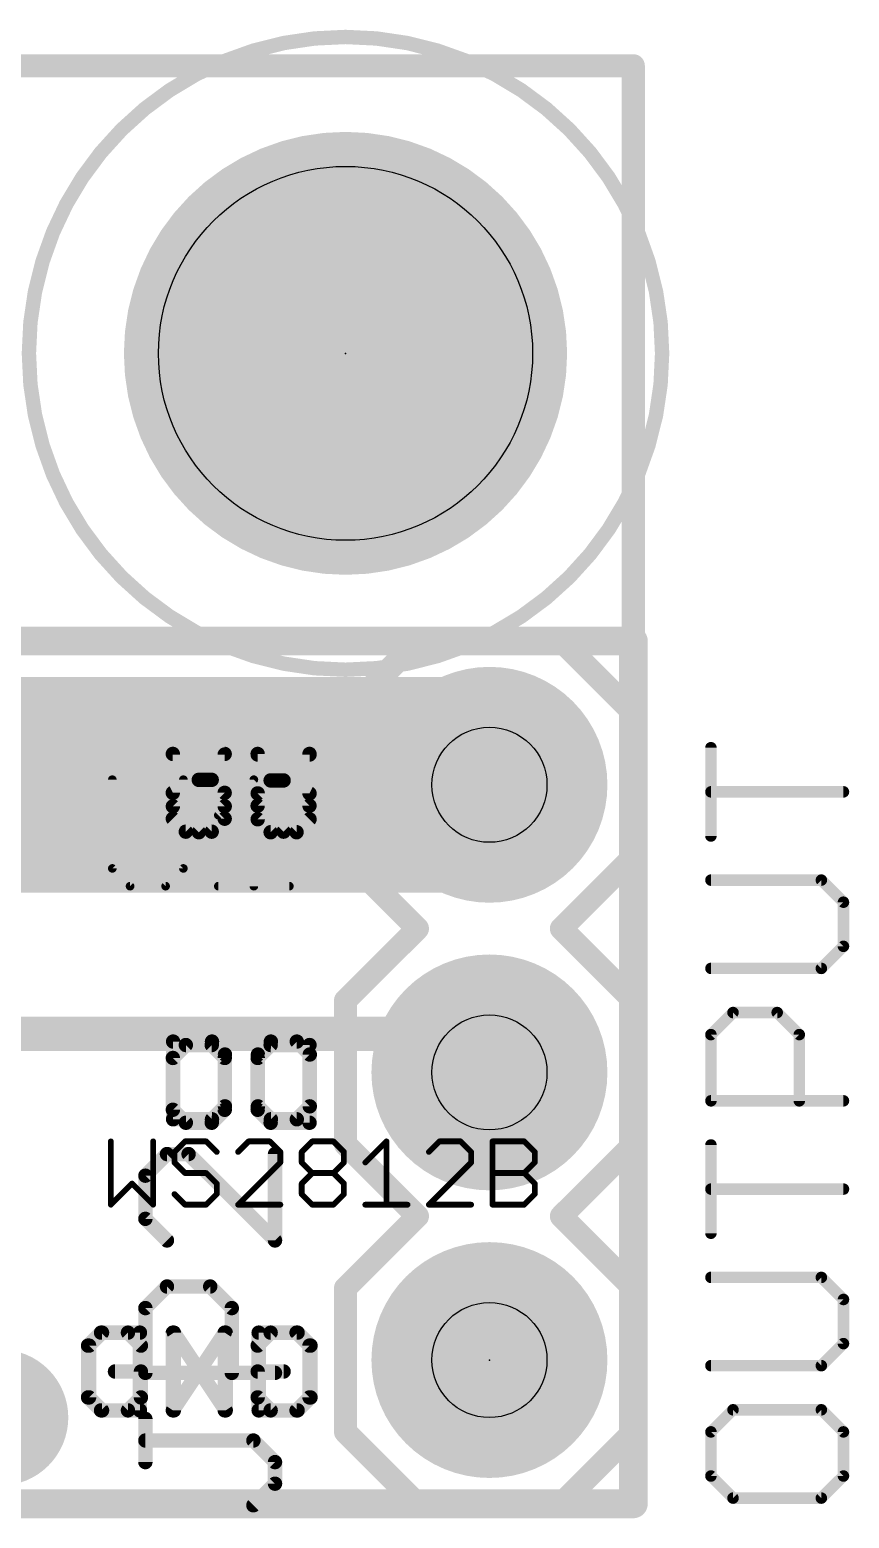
# Model space of a CAD drawing. Extents: x -42 to 65, y -18 to 21.
# Drawn here: x 12.45 to 19.69, y -0.13 to 13.02 of the extents above; entities that cross this region are included whole.
import ezdxf

# ---------------------------------------------------------------- set-up
doc = ezdxf.new("R2010")
doc.units = 0
for name, color, linetype in [('1', 12, 'CONTINUOUS'), ('16', 132, 'CONTINUOUS'), ('17', 110, 'CONTINUOUS'), ('20', 53, 'CONTINUOUS'), ('21', 53, 'CONTINUOUS'), ('22', 53, 'CONTINUOUS'), ('23', 53, 'CONTINUOUS'), ('25', 253, 'CONTINUOUS'), ('27', 253, 'CONTINUOUS'), ('29', 253, 'CONTINUOUS'), ('30', 253, 'CONTINUOUS'), ('39', 12, 'CONTINUOUS'), ('41', 12, 'CONTINUOUS'), ('42', 132, 'CONTINUOUS'), ('44', 253, 'CONTINUOUS'), ('51', 53, 'CONTINUOUS')]:
    doc.layers.add(name, color=color, linetype=linetype)

# ---------------------------------------------------------------- blocks, each defined once
blk = doc.blocks.new('PIE')
at = {"const_width": 0.5}
blk.add_lwpolyline([(0, -0.25, 1), (0, 0.25, 1), (0, -0.25)], format="xyb", dxfattribs=at)
blk = doc.blocks.new('RECT')
blk.add_solid([(-0.5, -0.5), (0.5, -0.5), (-0.5, 0.5), (0.5, 0.5)])
blk = doc.blocks.new('ROUNDP')
at = {"const_width": 0.5}
blk.add_lwpolyline([(0, -0.25, 1), (0, 0.25, 1), (0, -0.25)], format="xyb", dxfattribs=at)

msp = doc.modelspace()

# ---------------------------------------------------------------- linework, layer by layer
at = {"layer": '1'}
for points, const_width in [([(17.78, 7.62), (0, 7.62)], 0.254), ([(17.78, 0), (17.78, 7.62)], 0.254), ([(10.3378, 4.1504), (16.1696, 4.1504)], 0.3048), ([(16.1696, 4.1504), (16.51, 3.81)], 0.3048), ([(0, 0), (17.78, 0)], 0.254)]:
    msp.add_lwpolyline(points, dxfattribs=dict(at, const_width=const_width))
for points, const_width in [([(17.8435, 7.62, 1), (17.7165, 7.62)], 0.127), ([(17.78, 7.5565, 1), (17.78, 7.6835)], 0.127), ([(16.2235, 4.2042, 1), (16.1158, 4.0965)], 0.1524), ([(16.1696, 4.0742, 1), (16.1696, 4.2266)], 0.1524), ([(16.4561, 3.7561, 1), (16.5639, 3.8639)], 0.1524), ([(17.7165, 0, 1), (17.8435, 0)], 0.127), ([(17.78, -0.0635, 1), (17.78, 0.0635)], 0.127)]:
    msp.add_lwpolyline(points, format="xyb", dxfattribs=dict(at, const_width=const_width))
at = {"layer": '16'}
for points, const_width in [([(17.78, 7.62), (0, 7.62)], 0.254), ([(17.78, 0), (17.78, 7.62)], 0.254), ([(16.51, 6.35), (1.27, 6.35)], 1.905), ([(0, 0), (17.78, 0)], 0.254)]:
    msp.add_lwpolyline(points, dxfattribs=dict(at, const_width=const_width))
for points, const_width in [([(17.8435, 7.62, 1), (17.7165, 7.62)], 0.127), ([(17.78, 7.5565, 1), (17.78, 7.6835)], 0.127), ([(16.51, 5.8738, 1), (16.51, 6.8263)], 0.9525), ([(17.7165, 0, 1), (17.8435, 0)], 0.127), ([(17.78, -0.0635, 1), (17.78, 0.0635)], 0.127)]:
    msp.add_lwpolyline(points, format="xyb", dxfattribs=dict(at, const_width=const_width))
at = {"layer": '20', "const_width": 0.2032}
for points in [[(0, 12.7), (17.78, 12.7)], [(17.78, 12.7), (17.78, 0)], [(17.78, 0), (0, 0)]]:
    msp.add_lwpolyline(points, dxfattribs=at)
at = {"layer": '20', "const_width": 0.1016}
for points in [[(17.8308, 12.7, 1), (17.7292, 12.7)], [(17.78, 12.6492, 1), (17.78, 12.7508)], [(17.7292, 0, 1), (17.8308, 0)], [(17.78, -0.0508, 1), (17.78, 0.0508)]]:
    msp.add_lwpolyline(points, format="xyb", dxfattribs=at)
at = {"layer": '20'}
msp.add_circle((15.24, 10.16), 1.651, dxfattribs=at)
at = {"layer": '21'}
for points, const_width in [([(15.24, 6.985), (15.875, 7.62)], 0.2032), ([(15.875, 7.62), (17.145, 7.62)], 0.2032), ([(17.145, 7.62), (17.78, 6.985)], 0.2032), ([(15.24, 5.715), (15.24, 6.985)], 0.2032), ([(17.78, 6.985), (17.78, 5.715)], 0.2032), ([(14.1736, 6.6224), (13.716, 6.6224)], 0.127), ([(13.716, 6.6224), (13.716, 6.2792)], 0.127), ([(14.4644, 6.6224), (14.4644, 6.1648)], 0.127), ([(14.922, 6.1648), (14.922, 6.6224)], 0.127), ([(13.716, 6.2792), (13.9448, 6.3936)], 0.127), ([(13.9448, 6.3936), (14.0592, 6.3936)], 0.127), ([(14.0592, 6.3936), (14.1736, 6.2792)], 0.127), ([(14.1736, 6.2792), (14.1736, 6.0504)], 0.127), ([(14.4644, 6.1648), (14.6932, 5.936)], 0.127), ([(14.6932, 5.936), (14.922, 6.1648)], 0.127), ([(13.8304, 5.936), (13.716, 6.0504)], 0.127), ([(14.1736, 6.0504), (14.0592, 5.936)], 0.127), ([(14.0592, 5.936), (13.8304, 5.936)], 0.127), ([(15.875, 5.08), (15.24, 5.715)], 0.2032), ([(17.78, 5.715), (17.145, 5.08)], 0.2032), ([(15.24, 4.445), (15.875, 5.08)], 0.2032), ([(17.145, 5.08), (17.78, 4.445)], 0.2032), ([(15.24, 3.175), (15.24, 4.445)], 0.2032), ([(17.78, 4.445), (17.78, 3.175)], 0.2032), ([(13.7185, 4.0824), (13.7185, 3.396)], 0.127), ([(14.0617, 4.0824), (13.7185, 4.0824)], 0.127), ([(14.1761, 3.968), (14.0617, 4.0824)], 0.127), ([(14.5814, 4.0824), (14.467, 3.968)], 0.127), ([(14.8101, 4.0824), (14.5814, 4.0824)], 0.127), ([(14.9245, 3.968), (14.8101, 4.0824)], 0.127), ([(14.1761, 3.5104), (14.1761, 3.968)], 0.127), ([(14.467, 3.968), (14.467, 3.5104)], 0.127), ([(14.9245, 3.5104), (14.9245, 3.968)], 0.127), ([(14.0617, 3.396), (14.1761, 3.5104)], 0.127), ([(14.467, 3.5104), (14.5814, 3.396)], 0.127), ([(14.8101, 3.396), (14.9245, 3.5104)], 0.127), ([(13.7185, 3.396), (14.0617, 3.396)], 0.127), ([(14.5814, 3.396), (14.8101, 3.396)], 0.127), ([(15.875, 2.54), (15.24, 3.175)], 0.2032), ([(17.78, 3.175), (17.145, 2.54)], 0.2032), ([(15.24, 1.905), (15.875, 2.54)], 0.2032), ([(17.145, 2.54), (17.78, 1.905)], 0.2032), ([(15.24, 0.635), (15.24, 1.905)], 0.2032), ([(17.78, 1.905), (17.78, 0.635)], 0.2032), ([(13.0913, 1.5119), (12.9769, 1.3975)], 0.127), ([(12.9769, 1.3975), (12.9769, 0.9399)], 0.127), ([(13.3201, 1.5119), (13.0913, 1.5119)], 0.127), ([(13.4345, 1.3975), (13.3201, 1.5119)], 0.127), ([(13.7253, 0.8255), (13.7253, 1.5119)], 0.127), ([(13.7253, 1.5119), (14.1829, 0.8255)], 0.127), ([(14.1829, 0.8255), (14.1829, 1.5119)], 0.127), ([(14.4737, 1.5119), (14.4737, 0.8255)], 0.127), ([(14.8169, 1.5119), (14.4737, 1.5119)], 0.127), ([(14.9313, 1.3975), (14.8169, 1.5119)], 0.127), ([(14.9313, 0.9399), (14.9313, 1.3975)], 0.127), ([(13.4345, 1.1687), (13.2057, 1.1687)], 0.127), ([(13.4345, 0.9399), (13.4345, 1.1687)], 0.127), ([(12.9769, 0.9399), (13.0913, 0.8255)], 0.127), ([(13.3201, 0.8255), (13.4345, 0.9399)], 0.127), ([(14.8169, 0.8255), (14.9313, 0.9399)], 0.127), ([(13.0913, 0.8255), (13.3201, 0.8255)], 0.127), ([(14.4737, 0.8255), (14.8169, 0.8255)], 0.127), ([(15.24, 0.635), (15.875, 0)], 0.2032), ([(17.145, 0), (17.78, 0.635)], 0.2032), ([(15.875, 0), (17.145, 0)], 0.2032)]:
    msp.add_lwpolyline(points, dxfattribs=dict(at, const_width=const_width))
for points, const_width in [([(15.875, 7.6708, 1), (15.875, 7.5692)], 0.1016), ([(15.9109, 7.5841, 1), (15.8391, 7.6559)], 0.1016), ([(17.1809, 7.6559, 1), (17.1091, 7.5841)], 0.1016), ([(17.145, 7.5692, 1), (17.145, 7.6708)], 0.1016), ([(15.2908, 6.985, 1), (15.1892, 6.985)], 0.1016), ([(15.2041, 7.0209, 1), (15.2759, 6.9491)], 0.1016), ([(17.8308, 6.985, 1), (17.7292, 6.985)], 0.1016), ([(17.7441, 6.9491, 1), (17.8159, 7.0209)], 0.1016), ([(13.7478, 6.6224, 1), (13.6843, 6.6224)], 0.0635), ([(13.716, 6.6541, 1), (13.716, 6.5906)], 0.0635), ([(14.1736, 6.5906, 1), (14.1736, 6.6541)], 0.0635), ([(14.4962, 6.6224, 1), (14.4327, 6.6224)], 0.0635), ([(14.9538, 6.6224, 1), (14.8903, 6.6224)], 0.0635), ([(13.9448, 6.4253, 1), (13.9448, 6.3618)], 0.0635), ([(13.959, 6.3652, 1), (13.9306, 6.422)], 0.0635), ([(14.0816, 6.416, 1), (14.0367, 6.3711)], 0.0635), ([(14.0592, 6.3618, 1), (14.0592, 6.4253)], 0.0635), ([(13.7018, 6.3076, 1), (13.7302, 6.2508)], 0.0635), ([(13.6843, 6.2792, 1), (13.7478, 6.2792)], 0.0635), ([(14.2053, 6.2792, 1), (14.1418, 6.2792)], 0.0635), ([(14.1511, 6.2567, 1), (14.196, 6.3016)], 0.0635), ([(14.4327, 6.1648, 1), (14.4962, 6.1648)], 0.0635), ([(14.4869, 6.1872, 1), (14.442, 6.1423)], 0.0635), ([(14.8903, 6.1648, 1), (14.9538, 6.1648)], 0.0635), ([(14.9445, 6.1423, 1), (14.8996, 6.1872)], 0.0635), ([(13.7385, 6.0728, 1), (13.6935, 6.0279)], 0.0635), ([(14.1418, 6.0504, 1), (14.2053, 6.0504)], 0.0635), ([(14.196, 6.0279, 1), (14.1511, 6.0728)], 0.0635), ([(13.8304, 5.9677, 1), (13.8304, 5.9042)], 0.0635), ([(13.8079, 5.9135, 1), (13.8528, 5.9584)], 0.0635), ([(14.0367, 5.9584, 1), (14.0816, 5.9135)], 0.0635), ([(14.0592, 5.9042, 1), (14.0592, 5.9677)], 0.0635), ([(14.6708, 5.9584, 1), (14.7157, 5.9135)], 0.0635), ([(14.6708, 5.9135, 1), (14.7157, 5.9584)], 0.0635), ([(15.2759, 5.7509, 1), (15.2041, 5.6791)], 0.1016), ([(17.8159, 5.6791, 1), (17.7441, 5.7509)], 0.1016), ([(15.1892, 5.715, 1), (15.2908, 5.715)], 0.1016), ([(17.7292, 5.715, 1), (17.8308, 5.715)], 0.1016), ([(15.9109, 5.0441, 1), (15.8391, 5.1159)], 0.1016), ([(15.8391, 5.0441, 1), (15.9109, 5.1159)], 0.1016), ([(17.1809, 5.1159, 1), (17.1091, 5.0441)], 0.1016), ([(17.1091, 5.1159, 1), (17.1809, 5.0441)], 0.1016), ([(15.2908, 4.445, 1), (15.1892, 4.445)], 0.1016), ([(15.2041, 4.4809, 1), (15.2759, 4.4091)], 0.1016), ([(17.8308, 4.445, 1), (17.7292, 4.445)], 0.1016), ([(17.7441, 4.4091, 1), (17.8159, 4.4809)], 0.1016), ([(13.7185, 4.1141, 1), (13.7185, 4.0506)], 0.0635), ([(13.7503, 4.0824, 1), (13.6868, 4.0824)], 0.0635), ([(14.0842, 4.1048, 1), (14.0393, 4.0599)], 0.0635), ([(14.0617, 4.0506, 1), (14.0617, 4.1141)], 0.0635), ([(14.5814, 4.1141, 1), (14.5814, 4.0506)], 0.0635), ([(14.6038, 4.0599, 1), (14.5589, 4.1048)], 0.0635), ([(14.8326, 4.1048, 1), (14.7877, 4.0599)], 0.0635), ([(14.8101, 4.0506, 1), (14.8101, 4.1141)], 0.0635), ([(14.2079, 3.968, 1), (14.1444, 3.968)], 0.0635), ([(14.1537, 3.9455, 1), (14.1986, 3.9904)], 0.0635), ([(14.4987, 3.968, 1), (14.4352, 3.968)], 0.0635), ([(14.4445, 3.9904, 1), (14.4894, 3.9455)], 0.0635), ([(14.9563, 3.968, 1), (14.8928, 3.968)], 0.0635), ([(14.9021, 3.9455, 1), (14.947, 3.9904)], 0.0635), ([(14.1986, 3.4879, 1), (14.1537, 3.5328)], 0.0635), ([(14.4894, 3.5328, 1), (14.4445, 3.4879)], 0.0635), ([(14.947, 3.4879, 1), (14.9021, 3.5328)], 0.0635), ([(13.7185, 3.4277, 1), (13.7185, 3.3642)], 0.0635), ([(13.6868, 3.396, 1), (13.7503, 3.396)], 0.0635), ([(14.0393, 3.4184, 1), (14.0842, 3.3735)], 0.0635), ([(14.0617, 3.3642, 1), (14.0617, 3.4277)], 0.0635), ([(14.1444, 3.5104, 1), (14.2079, 3.5104)], 0.0635), ([(14.4352, 3.5104, 1), (14.4987, 3.5104)], 0.0635), ([(14.5814, 3.4277, 1), (14.5814, 3.3642)], 0.0635), ([(14.5589, 3.3735, 1), (14.6038, 3.4184)], 0.0635), ([(14.7877, 3.4184, 1), (14.8326, 3.3735)], 0.0635), ([(14.8101, 3.3642, 1), (14.8101, 3.4277)], 0.0635), ([(14.8928, 3.5104, 1), (14.9563, 3.5104)], 0.0635), ([(15.2759, 3.2109, 1), (15.2041, 3.1391)], 0.1016), ([(15.1892, 3.175, 1), (15.2908, 3.175)], 0.1016), ([(17.7292, 3.175, 1), (17.8308, 3.175)], 0.1016), ([(17.8159, 3.1391, 1), (17.7441, 3.2109)], 0.1016), ([(15.9109, 2.5041, 1), (15.8391, 2.5759)], 0.1016), ([(17.1809, 2.5759, 1), (17.1091, 2.5041)], 0.1016), ([(15.8391, 2.5041, 1), (15.9109, 2.5759)], 0.1016), ([(17.1091, 2.5759, 1), (17.1809, 2.5041)], 0.1016), ([(15.2908, 1.905, 1), (15.1892, 1.905)], 0.1016), ([(15.2041, 1.9409, 1), (15.2759, 1.8691)], 0.1016), ([(17.8308, 1.905, 1), (17.7292, 1.905)], 0.1016), ([(17.7441, 1.8691, 1), (17.8159, 1.9409)], 0.1016), ([(13.0086, 1.3975, 1), (12.9451, 1.3975)], 0.0635), ([(12.9544, 1.4199, 1), (12.9993, 1.375)], 0.0635), ([(13.0913, 1.5436, 1), (13.0913, 1.4801)], 0.0635), ([(13.1137, 1.4894, 1), (13.0688, 1.5343)], 0.0635), ([(13.3425, 1.5343, 1), (13.2976, 1.4894)], 0.0635), ([(13.3201, 1.4801, 1), (13.3201, 1.5436)], 0.0635), ([(13.412, 1.375, 1), (13.4569, 1.4199)], 0.0635), ([(13.757, 1.5119, 1), (13.6935, 1.5119)], 0.0635), ([(13.7517, 1.5295, 1), (13.6989, 1.4943)], 0.0635), ([(14.2146, 1.5119, 1), (14.1511, 1.5119)], 0.0635), ([(14.5054, 1.5119, 1), (14.4419, 1.5119)], 0.0635), ([(14.4737, 1.5436, 1), (14.4737, 1.4801)], 0.0635), ([(14.8393, 1.5343, 1), (14.7944, 1.4894)], 0.0635), ([(14.8169, 1.4801, 1), (14.8169, 1.5436)], 0.0635), ([(14.963, 1.3975, 1), (14.8995, 1.3975)], 0.0635), ([(14.9088, 1.375, 1), (14.9537, 1.4199)], 0.0635), ([(13.2057, 1.2004, 1), (13.2057, 1.1369)], 0.0635), ([(13.4662, 1.1687, 1), (13.4027, 1.1687)], 0.0635), ([(13.4345, 1.1369, 1), (13.4345, 1.2004)], 0.0635), ([(12.9451, 0.9399, 1), (13.0086, 0.9399)], 0.0635), ([(12.9993, 0.9623, 1), (12.9544, 0.9174)], 0.0635), ([(13.4027, 0.9399, 1), (13.4662, 0.9399)], 0.0635), ([(13.4569, 0.9174, 1), (13.412, 0.9623)], 0.0635), ([(14.8995, 0.9399, 1), (14.963, 0.9399)], 0.0635), ([(14.9537, 0.9174, 1), (14.9088, 0.9623)], 0.0635), ([(13.0913, 0.8573, 1), (13.0913, 0.7937)], 0.0635), ([(13.0688, 0.803, 1), (13.1137, 0.848)], 0.0635), ([(13.2976, 0.848, 1), (13.3425, 0.803)], 0.0635), ([(13.3201, 0.7937, 1), (13.3201, 0.8573)], 0.0635), ([(13.6935, 0.8255, 1), (13.757, 0.8255)], 0.0635), ([(14.1511, 0.8255, 1), (14.2146, 0.8255)], 0.0635), ([(14.1564, 0.8079, 1), (14.2093, 0.8431)], 0.0635), ([(14.4737, 0.8573, 1), (14.4737, 0.7937)], 0.0635), ([(14.4419, 0.8255, 1), (14.5054, 0.8255)], 0.0635), ([(14.7944, 0.848, 1), (14.8393, 0.803)], 0.0635), ([(14.8169, 0.7937, 1), (14.8169, 0.8573)], 0.0635), ([(15.2759, 0.6709, 1), (15.2041, 0.5991)], 0.1016), ([(15.1892, 0.635, 1), (15.2908, 0.635)], 0.1016), ([(17.7292, 0.635, 1), (17.8308, 0.635)], 0.1016), ([(17.8159, 0.5991, 1), (17.7441, 0.6709)], 0.1016), ([(15.875, 0.0508, 1), (15.875, -0.0508)], 0.1016), ([(15.8391, -0.0359, 1), (15.9109, 0.0359)], 0.1016), ([(17.1091, 0.0359, 1), (17.1809, -0.0359)], 0.1016), ([(17.145, -0.0508, 1), (17.145, 0.0508)], 0.1016)]:
    msp.add_lwpolyline(points, format="xyb", dxfattribs=dict(at, const_width=const_width))
at = {"layer": '22', "const_width": 0.0635}
for points in [[(13.7482, 6.6173, 1), (13.6847, 6.6173)], [(14.2058, 6.6173, 1), (14.1423, 6.6173)], [(14.4649, 6.649, 1), (14.4649, 6.5855)], [(14.9543, 6.6173, 1), (14.8908, 6.6173)], [(14.9225, 6.5855, 1), (14.9225, 6.649)], [(14.5793, 6.4202, 1), (14.5793, 6.3567)], [(14.6018, 6.366, 1), (14.5569, 6.4109)], [(14.7079, 6.4169, 1), (14.6795, 6.3601)], [(14.6937, 6.3567, 1), (14.6937, 6.4202)], [(14.4967, 6.2741, 1), (14.4332, 6.2741)], [(14.4425, 6.2965, 1), (14.4874, 6.2516)], [(14.9083, 6.2457, 1), (14.9367, 6.3025)], [(13.6847, 6.1597, 1), (13.7482, 6.1597)], [(13.7389, 6.1821, 1), (13.694, 6.1372)], [(14.1423, 6.1597, 1), (14.2058, 6.1597)], [(14.1965, 6.1372, 1), (14.1516, 6.1821)], [(14.8908, 6.2741, 1), (14.9543, 6.2741)], [(14.4332, 6.0453, 1), (14.4967, 6.0453)], [(14.4874, 6.0677, 1), (14.4425, 6.0228)], [(14.945, 6.0228, 1), (14.9, 6.0677)], [(13.9228, 5.9534, 1), (13.9677, 5.9084)], [(13.9228, 5.9084, 1), (13.9677, 5.9534)], [(14.5793, 5.9627, 1), (14.5793, 5.8992)], [(14.5569, 5.9084, 1), (14.6018, 5.9534)], [(14.7857, 5.9534, 1), (14.8306, 5.9084)], [(14.8081, 5.8992, 1), (14.8081, 5.9627)], [(13.8309, 4.0836, 1), (13.8309, 4.0201)], [(13.8533, 4.0294, 1), (13.8084, 4.0743)], [(14.0821, 4.0743, 1), (14.0372, 4.0294)], [(14.0597, 4.0201, 1), (14.0597, 4.0836)], [(14.5793, 4.0836, 1), (14.5793, 4.0201)], [(14.6018, 4.0294, 1), (14.5569, 4.0743)], [(14.9543, 4.0519, 1), (14.8908, 4.0519)], [(14.9225, 4.0201, 1), (14.9225, 4.0836)], [(13.7482, 3.9375, 1), (13.6847, 3.9375)], [(13.694, 3.9599, 1), (13.7389, 3.915)], [(14.2058, 3.9375, 1), (14.1423, 3.9375)], [(14.1516, 3.915, 1), (14.1965, 3.9599)], [(14.4967, 3.9375, 1), (14.4332, 3.9375)], [(14.4425, 3.9599, 1), (14.4874, 3.915)], [(13.6847, 3.4799, 1), (13.7482, 3.4799)], [(13.7389, 3.5023, 1), (13.694, 3.4574)], [(13.8309, 3.3973, 1), (13.8309, 3.3338)], [(13.8084, 3.343, 1), (13.8533, 3.388)], [(14.0372, 3.388, 1), (14.0821, 3.343)], [(14.0597, 3.3338, 1), (14.0597, 3.3973)], [(14.1423, 3.4799, 1), (14.2058, 3.4799)], [(14.1965, 3.4574, 1), (14.1516, 3.5023)], [(14.4332, 3.4799, 1), (14.4967, 3.4799)], [(14.4874, 3.5023, 1), (14.4425, 3.4574)], [(14.5793, 3.3973, 1), (14.5793, 3.3338)], [(14.5569, 3.343, 1), (14.6018, 3.388)], [(14.9225, 3.3338, 1), (14.9225, 3.3973)], [(14.8908, 3.3655, 1), (14.9543, 3.3655)], [(12.9998, 1.3975, 1), (12.9363, 1.3975)], [(12.9456, 1.4199, 1), (12.9905, 1.375)], [(13.0825, 1.5436, 1), (13.0825, 1.4801)], [(13.1049, 1.4894, 1), (13.06, 1.5343)], [(13.4574, 1.5119, 1), (13.3939, 1.5119)], [(13.4257, 1.4801, 1), (13.4257, 1.5436)], [(13.7482, 1.5119, 1), (13.6847, 1.5119)], [(14.2058, 1.5119, 1), (14.1423, 1.5119)], [(14.2005, 1.4943, 1), (14.1477, 1.5295)], [(14.4425, 1.4199, 1), (14.4874, 1.375)], [(14.5793, 1.5436, 1), (14.5793, 1.4801)], [(14.6018, 1.4894, 1), (14.5569, 1.5343)], [(14.8306, 1.5343, 1), (14.7857, 1.4894)], [(14.8081, 1.4801, 1), (14.8081, 1.5436)], [(14.9543, 1.3975, 1), (14.8908, 1.3975)], [(14.9, 1.375, 1), (14.945, 1.4199)], [(14.4967, 1.1687, 1), (14.4332, 1.1687)], [(14.4649, 1.2004, 1), (14.4649, 1.1369)], [(14.6937, 1.1369, 1), (14.6937, 1.2004)], [(12.9363, 0.9399, 1), (12.9998, 0.9399)], [(12.9905, 0.9623, 1), (12.9456, 0.9174)], [(14.4332, 0.9399, 1), (14.4967, 0.9399)], [(14.4874, 0.9623, 1), (14.4425, 0.9174)], [(14.8908, 0.9399, 1), (14.9543, 0.9399)], [(14.945, 0.9174, 1), (14.9, 0.9623)], [(13.0825, 0.8573, 1), (13.0825, 0.7937)], [(13.06, 0.803, 1), (13.1049, 0.848)], [(13.3939, 0.8255, 1), (13.4574, 0.8255)], [(13.4257, 0.7937, 1), (13.4257, 0.8573)], [(13.6847, 0.8255, 1), (13.7482, 0.8255)], [(13.6901, 0.8431, 1), (13.7429, 0.8079)], [(14.1423, 0.8255, 1), (14.2058, 0.8255)], [(14.5793, 0.8573, 1), (14.5793, 0.7937)], [(14.5569, 0.803, 1), (14.6018, 0.848)], [(14.7857, 0.848, 1), (14.8306, 0.803)], [(14.8081, 0.7937, 1), (14.8081, 0.8573)]]:
    msp.add_lwpolyline(points, format="xyb", dxfattribs=at)
at = {"layer": '22', "const_width": 0.127}
for points in [[(13.7165, 6.1597), (13.7165, 6.6173)], [(14.1741, 6.6173), (14.1741, 6.1597)], [(14.4649, 6.6173), (14.9225, 6.6173)], [(14.9225, 6.6173), (14.9225, 6.2741)], [(14.5793, 6.3885), (14.4649, 6.2741)], [(14.6937, 6.3885), (14.5793, 6.3885)], [(14.9225, 6.2741), (14.6937, 6.3885)], [(14.4649, 6.2741), (14.4649, 6.0453)], [(13.9453, 5.9309), (13.7165, 6.1597)], [(14.1741, 6.1597), (13.9453, 5.9309)], [(14.4649, 6.0453), (14.5793, 5.9309)], [(14.8081, 5.9309), (14.9225, 6.0453)], [(14.5793, 5.9309), (14.8081, 5.9309)], [(13.7165, 3.9375), (13.8309, 4.0519)], [(13.8309, 4.0519), (14.0597, 4.0519)], [(14.0597, 4.0519), (14.1741, 3.9375)], [(14.4649, 3.9375), (14.5793, 4.0519)], [(14.5793, 4.0519), (14.9225, 4.0519)], [(14.9225, 4.0519), (14.9225, 3.3655)], [(13.7165, 3.4799), (13.7165, 3.9375)], [(14.1741, 3.9375), (14.1741, 3.4799)], [(14.4649, 3.4799), (14.4649, 3.9375)], [(13.8309, 3.3655), (13.7165, 3.4799)], [(14.0597, 3.3655), (13.8309, 3.3655)], [(14.1741, 3.4799), (14.0597, 3.3655)], [(14.5793, 3.3655), (14.4649, 3.4799)], [(14.9225, 3.3655), (14.5793, 3.3655)], [(12.9681, 1.3975), (13.0825, 1.5119)], [(12.9681, 0.9399), (12.9681, 1.3975)], [(13.0825, 1.5119), (13.4257, 1.5119)], [(13.4257, 1.5119), (13.4257, 0.8255)], [(14.1741, 1.5119), (13.7165, 0.8255)], [(13.7165, 0.8255), (13.7165, 1.5119)], [(14.1741, 0.8255), (14.1741, 1.5119)], [(14.4649, 1.3975), (14.5793, 1.5119)], [(14.5793, 1.5119), (14.8081, 1.5119)], [(14.8081, 1.5119), (14.9225, 1.3975)], [(14.9225, 1.3975), (14.9225, 0.9399)], [(14.4649, 0.9399), (14.4649, 1.1687)], [(14.4649, 1.1687), (14.6937, 1.1687)], [(13.0825, 0.8255), (12.9681, 0.9399)], [(14.5793, 0.8255), (14.4649, 0.9399)], [(14.9225, 0.9399), (14.8081, 0.8255)], [(13.4257, 0.8255), (13.0825, 0.8255)], [(14.8081, 0.8255), (14.5793, 0.8255)]]:
    msp.add_lwpolyline(points, dxfattribs=at)
at = {"layer": '23'}
for p in [(15.24, 10.16), (16.51, 1.27)]:
    msp.add_point(p, dxfattribs=at)
at = {"layer": '25'}
for points, const_width in [([(13.1821, 6.3951), (13.1821, 5.6113)], 0.0762), ([(13.8092, 5.6113), (13.8092, 6.3951)], 0.0762), ([(14.1176, 6.0816), (14.4312, 6.3951)], 0.0762), ([(14.4312, 6.3951), (14.4312, 5.4545)], 0.0762), ([(13.1821, 5.6113), (13.3389, 5.4545)], 0.0762), ([(13.6524, 5.4545), (13.8092, 5.6113)], 0.0762), ([(13.3389, 5.4545), (13.6524, 5.4545)], 0.0762), ([(14.1176, 5.4545), (14.7447, 5.4545)], 0.0762), ([(13.6644, 3.0887), (13.4737, 2.8981)], 0.127), ([(13.8551, 3.0887), (13.6644, 3.0887)], 0.127), ([(14.6177, 2.3261), (13.8551, 3.0887)], 0.127), ([(14.6177, 3.0887), (14.6177, 2.3261)], 0.127), ([(13.4737, 2.8981), (13.4737, 2.5168)], 0.127), ([(13.4737, 2.5168), (13.6644, 2.3261)], 0.127), ([(13.4737, 1.7287), (13.6644, 1.9193)], 0.127), ([(13.6644, 1.9193), (14.0457, 1.9193)], 0.127), ([(14.0457, 1.9193), (14.2364, 1.7287)], 0.127), ([(13.4737, 1.1567), (13.4737, 1.7287)], 0.127), ([(14.2364, 1.7287), (14.2364, 1.1567)], 0.127), ([(14.6177, 1.1567), (13.4737, 1.1567)], 0.127), ([(13.4737, 0.3686), (13.4737, 0.75)], 0.127), ([(14.427, 0.5593), (13.4737, 0.5593)], 0.127), ([(14.6177, 0.3686), (14.427, 0.5593)], 0.127), ([(14.6177, 0.178), (14.6177, 0.3686)], 0.127), ([(14.427, -0.0127), (14.6177, 0.178)], 0.127)]:
    msp.add_lwpolyline(points, dxfattribs=dict(at, const_width=const_width))
for points, const_width in [([(13.2012, 6.3951, 1), (13.1631, 6.3951)], 0.0381), ([(13.8282, 6.3951, 1), (13.7901, 6.3951)], 0.0381), ([(14.4502, 6.3951, 1), (14.4121, 6.3951)], 0.0381), ([(14.4446, 6.3816, 1), (14.4177, 6.4086)], 0.0381), ([(14.1041, 6.095, 1), (14.1311, 6.0681)], 0.0381), ([(13.1956, 5.6247, 1), (13.1686, 5.5978)], 0.0381), ([(13.1631, 5.6113, 1), (13.2012, 5.6113)], 0.0381), ([(13.7901, 5.6113, 1), (13.8282, 5.6113)], 0.0381), ([(13.8226, 5.5978, 1), (13.7957, 5.6247)], 0.0381), ([(13.3389, 5.4736, 1), (13.3389, 5.4355)], 0.0381), ([(13.3254, 5.441, 1), (13.3523, 5.468)], 0.0381), ([(13.6389, 5.468, 1), (13.6659, 5.441)], 0.0381), ([(13.6524, 5.4355, 1), (13.6524, 5.4736)], 0.0381), ([(14.1176, 5.4736, 1), (14.1176, 5.4355)], 0.0381), ([(14.4121, 5.4545, 1), (14.4502, 5.4545)], 0.0381), ([(14.7447, 5.4355, 1), (14.7447, 5.4736)], 0.0381), ([(13.6644, 3.1205, 1), (13.6644, 3.057)], 0.0635), ([(13.6868, 3.0663, 1), (13.6419, 3.1112)], 0.0635), ([(13.8775, 3.1112, 1), (13.8326, 3.0663)], 0.0635), ([(13.8551, 3.057, 1), (13.8551, 3.1205)], 0.0635), ([(14.6495, 3.0887, 1), (14.586, 3.0887)], 0.0635), ([(13.5055, 2.8981, 1), (13.442, 2.8981)], 0.0635), ([(13.4513, 2.9205, 1), (13.4962, 2.8756)], 0.0635), ([(13.442, 2.5168, 1), (13.5055, 2.5168)], 0.0635), ([(13.4962, 2.5392, 1), (13.4513, 2.4943)], 0.0635), ([(13.6419, 2.3036, 1), (13.6868, 2.3485)], 0.0635), ([(14.5952, 2.3036, 1), (14.6402, 2.3485)], 0.0635), ([(14.586, 2.3261, 1), (14.6495, 2.3261)], 0.0635), ([(13.6644, 1.9511, 1), (13.6644, 1.8876)], 0.0635), ([(13.6868, 1.8969, 1), (13.6419, 1.9418)], 0.0635), ([(14.0682, 1.9418, 1), (14.0233, 1.8969)], 0.0635), ([(14.0457, 1.8876, 1), (14.0457, 1.9511)], 0.0635), ([(13.5055, 1.7287, 1), (13.442, 1.7287)], 0.0635), ([(13.4513, 1.7511, 1), (13.4962, 1.7062)], 0.0635), ([(14.2681, 1.7287, 1), (14.2046, 1.7287)], 0.0635), ([(14.2139, 1.7062, 1), (14.2588, 1.7511)], 0.0635), ([(13.4737, 1.1884, 1), (13.4737, 1.1249)], 0.0635), ([(13.442, 1.1567, 1), (13.5055, 1.1567)], 0.0635), ([(14.2046, 1.1567, 1), (14.2681, 1.1567)], 0.0635), ([(14.6177, 1.1249, 1), (14.6177, 1.1884)], 0.0635), ([(13.5055, 0.75, 1), (13.442, 0.75)], 0.0635), ([(13.4737, 0.591, 1), (13.4737, 0.5275)], 0.0635), ([(14.4495, 0.5817, 1), (14.4046, 0.5368)], 0.0635), ([(14.427, 0.5275, 1), (14.427, 0.591)], 0.0635), ([(13.442, 0.3686, 1), (13.5055, 0.3686)], 0.0635), ([(14.6495, 0.3686, 1), (14.586, 0.3686)], 0.0635), ([(14.5952, 0.3462, 1), (14.6402, 0.3911)], 0.0635), ([(14.586, 0.178, 1), (14.6495, 0.178)], 0.0635), ([(14.6402, 0.1555, 1), (14.5952, 0.2004)], 0.0635), ([(14.4046, 0.0098, 1), (14.4495, -0.0352)], 0.0635)]:
    msp.add_lwpolyline(points, format="xyb", dxfattribs=dict(at, const_width=const_width))
at = {"layer": '27'}
for points, const_width in [([(18.4648, 5.8978), (18.4648, 6.6774)], 0.1016), ([(19.6342, 6.2876), (18.4648, 6.2876)], 0.1016), ([(19.4393, 5.508), (18.4648, 5.508)], 0.1016), ([(19.6342, 5.3131), (19.4393, 5.508)], 0.1016), ([(19.6342, 4.9233), (19.6342, 5.3131)], 0.1016), ([(19.4393, 4.7284), (19.6342, 4.9233)], 0.1016), ([(18.4648, 4.7284), (19.4393, 4.7284)], 0.1016), ([(18.4648, 4.1437), (18.6597, 4.3386)], 0.1016), ([(18.6597, 4.3386), (19.0495, 4.3386)], 0.1016), ([(19.0495, 4.3386), (19.2444, 4.1437)], 0.1016), ([(18.4648, 3.559), (18.4648, 4.1437)], 0.1016), ([(19.2444, 4.1437), (19.2444, 3.559)], 0.1016), ([(19.6342, 3.559), (18.4648, 3.559)], 0.1016), ([(13.1694, 3.2011), (13.1694, 2.6418)], 0.0508), ([(13.5423, 2.6418), (13.5423, 3.2011)], 0.0508), ([(13.8239, 3.2011), (13.7307, 3.1079)], 0.0508), ([(14.0103, 3.2011), (13.8239, 3.2011)], 0.0508), ([(14.1036, 3.1079), (14.0103, 3.2011)], 0.0508), ([(14.3852, 3.2011), (14.292, 3.1079)], 0.0508), ([(14.5717, 3.2011), (14.3852, 3.2011)], 0.0508), ([(14.6649, 3.1079), (14.5717, 3.2011)], 0.0508), ([(14.8533, 3.1079), (14.9465, 3.2011)], 0.0508), ([(14.9465, 3.2011), (15.133, 3.2011)], 0.0508), ([(15.133, 3.2011), (15.2262, 3.1079)], 0.0508), ([(15.4146, 3.0147), (15.6011, 3.2011)], 0.0508), ([(15.6011, 3.2011), (15.6011, 2.6418)], 0.0508), ([(16.0692, 3.2011), (15.9759, 3.1079)], 0.0508), ([(16.2556, 3.2011), (16.0692, 3.2011)], 0.0508), ([(16.3488, 3.1079), (16.2556, 3.2011)], 0.0508), ([(16.5373, 2.6418), (16.5373, 3.2011)], 0.0508), ([(16.5373, 3.2011), (16.8169, 3.2011)], 0.0508), ([(16.8169, 3.2011), (16.9101, 3.1079)], 0.0508), ([(18.4648, 2.3896), (18.4648, 3.1692)], 0.1016), ([(13.7307, 3.1079), (13.7307, 3.0147)], 0.0508), ([(13.7307, 3.0147), (13.8239, 2.9214)], 0.0508), ([(14.292, 2.6418), (14.6649, 3.0147)], 0.0508), ([(14.6649, 3.0147), (14.6649, 3.1079)], 0.0508), ([(14.8533, 3.0147), (14.8533, 3.1079)], 0.0508), ([(14.9465, 2.9214), (14.8533, 3.0147)], 0.0508), ([(15.2262, 3.0147), (15.133, 2.9214)], 0.0508), ([(15.2262, 3.1079), (15.2262, 3.0147)], 0.0508), ([(15.9759, 2.6418), (16.3488, 3.0147)], 0.0508), ([(16.3488, 3.0147), (16.3488, 3.1079)], 0.0508), ([(16.9101, 3.0147), (16.8169, 2.9214)], 0.0508), ([(16.9101, 3.1079), (16.9101, 3.0147)], 0.0508), ([(13.8239, 2.9214), (14.0103, 2.9214)], 0.0508), ([(14.0103, 2.9214), (14.1036, 2.8282)], 0.0508), ([(14.8533, 2.8282), (14.9465, 2.9214)], 0.0508), ([(14.9465, 2.9214), (15.133, 2.9214)], 0.0508), ([(15.133, 2.9214), (15.2262, 2.8282)], 0.0508), ([(16.5373, 2.9214), (16.8169, 2.9214)], 0.0508), ([(16.8169, 2.9214), (16.9101, 2.8282)], 0.0508), ([(13.1694, 2.6418), (13.3558, 2.8282)], 0.0508), ([(13.3558, 2.8282), (13.5423, 2.6418)], 0.0508), ([(13.8239, 2.6418), (13.7307, 2.735)], 0.0508), ([(14.1036, 2.735), (14.0103, 2.6418)], 0.0508), ([(14.1036, 2.8282), (14.1036, 2.735)], 0.0508), ([(14.8533, 2.735), (14.8533, 2.8282)], 0.0508), ([(14.9465, 2.6418), (14.8533, 2.735)], 0.0508), ([(15.2262, 2.735), (15.133, 2.6418)], 0.0508), ([(15.2262, 2.8282), (15.2262, 2.735)], 0.0508), ([(16.9101, 2.735), (16.8169, 2.6418)], 0.0508), ([(16.9101, 2.8282), (16.9101, 2.735)], 0.0508), ([(19.6342, 2.7794), (18.4648, 2.7794)], 0.1016), ([(14.0103, 2.6418), (13.8239, 2.6418)], 0.0508), ([(14.6649, 2.6418), (14.292, 2.6418)], 0.0508), ([(15.133, 2.6418), (14.9465, 2.6418)], 0.0508), ([(15.4146, 2.6418), (15.7875, 2.6418)], 0.0508), ([(16.3488, 2.6418), (15.9759, 2.6418)], 0.0508), ([(16.8169, 2.6418), (16.5373, 2.6418)], 0.0508), ([(19.4393, 1.9998), (18.4648, 1.9998)], 0.1016), ([(19.6342, 1.8049), (19.4393, 1.9998)], 0.1016), ([(19.6342, 1.4151), (19.6342, 1.8049)], 0.1016), ([(19.4393, 1.2202), (19.6342, 1.4151)], 0.1016), ([(18.4648, 1.2202), (19.4393, 1.2202)], 0.1016), ([(18.6597, 0.8304), (18.4648, 0.6355)], 0.1016), ([(19.4393, 0.8304), (18.6597, 0.8304)], 0.1016), ([(19.6342, 0.6355), (19.4393, 0.8304)], 0.1016), ([(18.4648, 0.6355), (18.4648, 0.2457)], 0.1016), ([(19.6342, 0.2457), (19.6342, 0.6355)], 0.1016), ([(18.4648, 0.2457), (18.6597, 0.0508)], 0.1016), ([(19.4393, 0.0508), (19.6342, 0.2457)], 0.1016), ([(18.6597, 0.0508), (19.4393, 0.0508)], 0.1016)]:
    msp.add_lwpolyline(points, dxfattribs=dict(at, const_width=const_width))
for points, const_width in [([(18.4902, 6.6774, 1), (18.4394, 6.6774)], 0.0508), ([(18.4648, 6.313, 1), (18.4648, 6.2622)], 0.0508), ([(19.6342, 6.2622, 1), (19.6342, 6.313)], 0.0508), ([(18.4394, 5.8978, 1), (18.4902, 5.8978)], 0.0508), ([(18.4648, 5.5334, 1), (18.4648, 5.4826)], 0.0508), ([(19.4573, 5.5259, 1), (19.4213, 5.49)], 0.0508), ([(19.4393, 5.4826, 1), (19.4393, 5.5334)], 0.0508), ([(19.6596, 5.3131, 1), (19.6088, 5.3131)], 0.0508), ([(19.6162, 5.2951, 1), (19.6522, 5.331)], 0.0508), ([(19.6088, 4.9233, 1), (19.6596, 4.9233)], 0.0508), ([(19.6522, 4.9053, 1), (19.6162, 4.9412)], 0.0508), ([(18.4648, 4.7538, 1), (18.4648, 4.703)], 0.0508), ([(19.4213, 4.7463, 1), (19.4573, 4.7104)], 0.0508), ([(19.4393, 4.703, 1), (19.4393, 4.7538)], 0.0508), ([(18.6597, 4.364, 1), (18.6597, 4.3132)], 0.0508), ([(18.6777, 4.3206, 1), (18.6417, 4.3565)], 0.0508), ([(19.0675, 4.3565, 1), (19.0315, 4.3206)], 0.0508), ([(19.0495, 4.3132, 1), (19.0495, 4.364)], 0.0508), ([(18.4902, 4.1437, 1), (18.4394, 4.1437)], 0.0508), ([(18.4468, 4.1616, 1), (18.4828, 4.1257)], 0.0508), ([(19.2698, 4.1437, 1), (19.219, 4.1437)], 0.0508), ([(19.2264, 4.1257, 1), (19.2624, 4.1616)], 0.0508), ([(18.4648, 3.5844, 1), (18.4648, 3.5336)], 0.0508), ([(18.4394, 3.559, 1), (18.4902, 3.559)], 0.0508), ([(19.219, 3.559, 1), (19.2698, 3.559)], 0.0508), ([(19.6342, 3.5336, 1), (19.6342, 3.5844)], 0.0508), ([(13.1821, 3.2011, 1), (13.1567, 3.2011)], 0.0254), ([(13.555, 3.2011, 1), (13.5296, 3.2011)], 0.0254), ([(13.8239, 3.2138, 1), (13.8239, 3.1884)], 0.0254), ([(13.8329, 3.1921, 1), (13.8149, 3.2101)], 0.0254), ([(14.0193, 3.2101, 1), (14.0014, 3.1921)], 0.0254), ([(14.0103, 3.1884, 1), (14.0103, 3.2138)], 0.0254), ([(14.3852, 3.2138, 1), (14.3852, 3.1884)], 0.0254), ([(14.3942, 3.1921, 1), (14.3763, 3.2101)], 0.0254), ([(14.5806, 3.2101, 1), (14.5627, 3.1921)], 0.0254), ([(14.5717, 3.1884, 1), (14.5717, 3.2138)], 0.0254), ([(14.9465, 3.2138, 1), (14.9465, 3.1884)], 0.0254), ([(14.9555, 3.1921, 1), (14.9376, 3.2101)], 0.0254), ([(15.1419, 3.2101, 1), (15.124, 3.1921)], 0.0254), ([(15.133, 3.1884, 1), (15.133, 3.2138)], 0.0254), ([(15.6138, 3.2011, 1), (15.5884, 3.2011)], 0.0254), ([(15.61, 3.1921, 1), (15.5921, 3.2101)], 0.0254), ([(16.0692, 3.2138, 1), (16.0692, 3.1884)], 0.0254), ([(16.0781, 3.1921, 1), (16.0602, 3.2101)], 0.0254), ([(16.2646, 3.2101, 1), (16.2466, 3.1921)], 0.0254), ([(16.2556, 3.1884, 1), (16.2556, 3.2138)], 0.0254), ([(16.55, 3.2011, 1), (16.5246, 3.2011)], 0.0254), ([(16.5373, 3.2138, 1), (16.5373, 3.1884)], 0.0254), ([(16.8259, 3.2101, 1), (16.8079, 3.1921)], 0.0254), ([(16.8169, 3.1884, 1), (16.8169, 3.2138)], 0.0254), ([(18.4902, 3.1692, 1), (18.4394, 3.1692)], 0.0508), ([(13.7434, 3.1079, 1), (13.718, 3.1079)], 0.0254), ([(13.7217, 3.1168, 1), (13.7397, 3.0989)], 0.0254), ([(13.7397, 3.0236, 1), (13.7217, 3.0057)], 0.0254), ([(13.718, 3.0147, 1), (13.7434, 3.0147)], 0.0254), ([(14.0946, 3.0989, 1), (14.1125, 3.1168)], 0.0254), ([(14.283, 3.1168, 1), (14.301, 3.0989)], 0.0254), ([(14.6776, 3.1079, 1), (14.6522, 3.1079)], 0.0254), ([(14.6522, 3.0147, 1), (14.6776, 3.0147)], 0.0254), ([(14.6559, 3.0989, 1), (14.6738, 3.1168)], 0.0254), ([(14.6738, 3.0057, 1), (14.6559, 3.0236)], 0.0254), ([(14.866, 3.1079, 1), (14.8406, 3.1079)], 0.0254), ([(14.8443, 3.1168, 1), (14.8623, 3.0989)], 0.0254), ([(14.8623, 3.0236, 1), (14.8443, 3.0057)], 0.0254), ([(14.8406, 3.0147, 1), (14.866, 3.0147)], 0.0254), ([(15.2389, 3.1079, 1), (15.2135, 3.1079)], 0.0254), ([(15.2135, 3.0147, 1), (15.2389, 3.0147)], 0.0254), ([(15.2172, 3.0989, 1), (15.2352, 3.1168)], 0.0254), ([(15.2352, 3.0057, 1), (15.2172, 3.0236)], 0.0254), ([(15.4057, 3.0236, 1), (15.4236, 3.0057)], 0.0254), ([(15.967, 3.1168, 1), (15.9849, 3.0989)], 0.0254), ([(16.3615, 3.1079, 1), (16.3361, 3.1079)], 0.0254), ([(16.3361, 3.0147, 1), (16.3615, 3.0147)], 0.0254), ([(16.3398, 3.0989, 1), (16.3578, 3.1168)], 0.0254), ([(16.3578, 3.0057, 1), (16.3398, 3.0236)], 0.0254), ([(16.9228, 3.1079, 1), (16.8974, 3.1079)], 0.0254), ([(16.8974, 3.0147, 1), (16.9228, 3.0147)], 0.0254), ([(16.9011, 3.0989, 1), (16.9191, 3.1168)], 0.0254), ([(16.9191, 3.0057, 1), (16.9011, 3.0236)], 0.0254), ([(13.8239, 2.9341, 1), (13.8239, 2.9087)], 0.0254), ([(13.8149, 2.9125, 1), (13.8329, 2.9304)], 0.0254), ([(14.0193, 2.9304, 1), (14.0014, 2.9125)], 0.0254), ([(14.0103, 2.9087, 1), (14.0103, 2.9341)], 0.0254), ([(14.9465, 2.9341, 1), (14.9465, 2.9087)], 0.0254), ([(14.9555, 2.9125, 1), (14.9376, 2.9304)], 0.0254), ([(14.9376, 2.9125, 1), (14.9555, 2.9304)], 0.0254), ([(15.1419, 2.9304, 1), (15.124, 2.9125)], 0.0254), ([(15.124, 2.9304, 1), (15.1419, 2.9125)], 0.0254), ([(15.133, 2.9087, 1), (15.133, 2.9341)], 0.0254), ([(16.5373, 2.9341, 1), (16.5373, 2.9087)], 0.0254), ([(16.8259, 2.9304, 1), (16.8079, 2.9125)], 0.0254), ([(16.8079, 2.9304, 1), (16.8259, 2.9125)], 0.0254), ([(16.8169, 2.9087, 1), (16.8169, 2.9341)], 0.0254), ([(13.3648, 2.8372, 1), (13.3468, 2.8192)], 0.0254), ([(13.3648, 2.8192, 1), (13.3468, 2.8372)], 0.0254), ([(13.7397, 2.744, 1), (13.7217, 2.726)], 0.0254), ([(14.1163, 2.8282, 1), (14.0909, 2.8282)], 0.0254), ([(14.0946, 2.8192, 1), (14.1125, 2.8372)], 0.0254), ([(14.1125, 2.726, 1), (14.0946, 2.744)], 0.0254), ([(14.866, 2.8282, 1), (14.8406, 2.8282)], 0.0254), ([(14.8443, 2.8372, 1), (14.8623, 2.8192)], 0.0254), ([(14.8623, 2.744, 1), (14.8443, 2.726)], 0.0254), ([(15.2389, 2.8282, 1), (15.2135, 2.8282)], 0.0254), ([(15.2172, 2.8192, 1), (15.2352, 2.8372)], 0.0254), ([(15.2352, 2.726, 1), (15.2172, 2.744)], 0.0254), ([(16.9228, 2.8282, 1), (16.8974, 2.8282)], 0.0254), ([(16.9011, 2.8192, 1), (16.9191, 2.8372)], 0.0254), ([(16.9191, 2.726, 1), (16.9011, 2.744)], 0.0254), ([(18.4648, 2.8048, 1), (18.4648, 2.754)], 0.0508), ([(19.6342, 2.754, 1), (19.6342, 2.8048)], 0.0508), ([(13.1604, 2.6508, 1), (13.1784, 2.6328)], 0.0254), ([(13.1567, 2.6418, 1), (13.1821, 2.6418)], 0.0254), ([(13.5296, 2.6418, 1), (13.555, 2.6418)], 0.0254), ([(13.5333, 2.6328, 1), (13.5512, 2.6508)], 0.0254), ([(13.8239, 2.6545, 1), (13.8239, 2.6291)], 0.0254), ([(13.8149, 2.6328, 1), (13.8329, 2.6508)], 0.0254), ([(14.0014, 2.6508, 1), (14.0193, 2.6328)], 0.0254), ([(14.0103, 2.6291, 1), (14.0103, 2.6545)], 0.0254), ([(14.0909, 2.735, 1), (14.1163, 2.735)], 0.0254), ([(14.292, 2.6545, 1), (14.292, 2.6291)], 0.0254), ([(14.283, 2.6508, 1), (14.301, 2.6328)], 0.0254), ([(14.6649, 2.6291, 1), (14.6649, 2.6545)], 0.0254), ([(14.8406, 2.735, 1), (14.866, 2.735)], 0.0254), ([(14.9465, 2.6545, 1), (14.9465, 2.6291)], 0.0254), ([(14.9376, 2.6328, 1), (14.9555, 2.6508)], 0.0254), ([(15.124, 2.6508, 1), (15.1419, 2.6328)], 0.0254), ([(15.133, 2.6291, 1), (15.133, 2.6545)], 0.0254), ([(15.2135, 2.735, 1), (15.2389, 2.735)], 0.0254), ([(15.4146, 2.6545, 1), (15.4146, 2.6291)], 0.0254), ([(15.5884, 2.6418, 1), (15.6138, 2.6418)], 0.0254), ([(15.7875, 2.6291, 1), (15.7875, 2.6545)], 0.0254), ([(15.9759, 2.6545, 1), (15.9759, 2.6291)], 0.0254), ([(15.967, 2.6508, 1), (15.9849, 2.6328)], 0.0254), ([(16.3488, 2.6291, 1), (16.3488, 2.6545)], 0.0254), ([(16.5373, 2.6545, 1), (16.5373, 2.6291)], 0.0254), ([(16.5246, 2.6418, 1), (16.55, 2.6418)], 0.0254), ([(16.8079, 2.6508, 1), (16.8259, 2.6328)], 0.0254), ([(16.8169, 2.6291, 1), (16.8169, 2.6545)], 0.0254), ([(16.8974, 2.735, 1), (16.9228, 2.735)], 0.0254), ([(18.4394, 2.3896, 1), (18.4902, 2.3896)], 0.0508), ([(18.4648, 2.0252, 1), (18.4648, 1.9744)], 0.0508), ([(19.4573, 2.0178, 1), (19.4213, 1.9818)], 0.0508), ([(19.4393, 1.9744, 1), (19.4393, 2.0252)], 0.0508), ([(19.6596, 1.8049, 1), (19.6088, 1.8049)], 0.0508), ([(19.6162, 1.7869, 1), (19.6522, 1.8229)], 0.0508), ([(19.6522, 1.3971, 1), (19.6162, 1.4331)], 0.0508), ([(19.6088, 1.4151, 1), (19.6596, 1.4151)], 0.0508), ([(18.4648, 1.2456, 1), (18.4648, 1.1948)], 0.0508), ([(19.4213, 1.2382, 1), (19.4573, 1.2022)], 0.0508), ([(19.4393, 1.1948, 1), (19.4393, 1.2456)], 0.0508), ([(18.6597, 0.8558, 1), (18.6597, 0.805)], 0.0508), ([(18.6777, 0.8124, 1), (18.6417, 0.8484)], 0.0508), ([(19.4573, 0.8484, 1), (19.4213, 0.8124)], 0.0508), ([(19.4393, 0.805, 1), (19.4393, 0.8558)], 0.0508), ([(18.4468, 0.6535, 1), (18.4828, 0.6175)], 0.0508), ([(18.4902, 0.6355, 1), (18.4394, 0.6355)], 0.0508), ([(19.6596, 0.6355, 1), (19.6088, 0.6355)], 0.0508), ([(19.6162, 0.6175, 1), (19.6522, 0.6535)], 0.0508), ([(18.4828, 0.2637, 1), (18.4468, 0.2277)], 0.0508), ([(18.4394, 0.2457, 1), (18.4902, 0.2457)], 0.0508), ([(19.6088, 0.2457, 1), (19.6596, 0.2457)], 0.0508), ([(19.6522, 0.2277, 1), (19.6162, 0.2637)], 0.0508), ([(18.6597, 0.0762, 1), (18.6597, 0.0254)], 0.0508), ([(18.6417, 0.0328, 1), (18.6777, 0.0688)], 0.0508), ([(19.4213, 0.0688, 1), (19.4573, 0.0328)], 0.0508), ([(19.4393, 0.0254, 1), (19.4393, 0.0762)], 0.0508)]:
    msp.add_lwpolyline(points, format="xyb", dxfattribs=dict(at, const_width=const_width))
at = {"layer": '29', "const_width": 1.7526}
msp.add_lwpolyline([(15.24, 9.2837, 1), (15.24, 11.0363, 1), (15.24, 9.2837)], format="xyb", dxfattribs=at)
at = {"layer": '30', "const_width": 1.7526}
msp.add_lwpolyline([(15.24, 9.2837, 1), (15.24, 11.0363, 1), (15.24, 9.2837)], format="xyb", dxfattribs=at)
at = {"layer": '39', "const_width": 0.127}
msp.add_lwpolyline([(15.24, 7.366, 1), (15.24, 12.954, 1), (15.24, 7.366)], format="xyb", dxfattribs=at)
at = {"layer": '41'}
for points, const_width in [([(15.24, 12.0142, 1), (15.24, 8.3058)], 0.2032), ([(15.24, 8.3058, 1), (15.24, 12.0142)], 0.2032), ([(15.24, 12.065, 1), (15.24, 11.9634)], 0.1016), ([(15.24, 11.9634, 1), (15.24, 12.065)], 0.1016), ([(15.24, 8.3566, 1), (15.24, 8.255)], 0.1016), ([(15.24, 8.255, 1), (15.24, 8.3566)], 0.1016)]:
    msp.add_lwpolyline(points, format="xyb", dxfattribs=dict(at, const_width=const_width))
at = {"layer": '42'}
for points, const_width in [([(15.24, 12.0142, 1), (15.24, 8.3058)], 0.2032), ([(15.24, 8.3058, 1), (15.24, 12.0142)], 0.2032), ([(15.24, 12.065, 1), (15.24, 11.9634)], 0.1016), ([(15.24, 11.9634, 1), (15.24, 12.065)], 0.1016), ([(15.24, 8.3566, 1), (15.24, 8.255)], 0.1016), ([(15.24, 8.255, 1), (15.24, 8.3566)], 0.1016)]:
    msp.add_lwpolyline(points, format="xyb", dxfattribs=dict(at, const_width=const_width))
at = {"layer": '44'}
for centre in [(16.51, 6.35), (16.51, 3.81), (16.51, 1.27)]:
    msp.add_circle(centre, 0.508, dxfattribs=at)

# ---------------------------------------------------------------- block references
at = {"layer": '1'}
msp.add_blockref('PIE', (12.192, 0.762), dxfattribs=at)
at = {"layer": '17', "xscale": 1.8796, "yscale": 1.8796, "rotation": 180}
for p in [(16.51, 6.35), (16.51, 6.35), (16.51, 3.81), (16.51, 3.81), (16.51, 1.27), (16.51, 1.27)]:
    msp.add_blockref('ROUNDP', p, dxfattribs=at)
at = {"layer": '29', "xscale": 2.0828, "yscale": 2.0828, "rotation": 180}
for p in [(16.51, 6.35), (16.51, 3.81), (16.51, 1.27)]:
    msp.add_blockref('ROUNDP', p, dxfattribs=at)
at = {"layer": '29', "xscale": 1.2032, "yscale": 1.2032}
msp.add_blockref('PIE', (12.192, 0.762), dxfattribs=at)
at = {"layer": '30', "xscale": 2.0828, "yscale": 2.0828, "rotation": 180}
for p in [(16.51, 6.35), (16.51, 3.81), (16.51, 1.27)]:
    msp.add_blockref('ROUNDP', p, dxfattribs=at)
at = {"layer": '51', "xscale": 0.508, "yscale": 0.508, "rotation": 90}
for p in [(16.51, 6.35), (16.51, 3.81), (16.51, 1.27)]:
    msp.add_blockref('RECT', p, dxfattribs=at)

doc.saveas('drawing.dxf')
